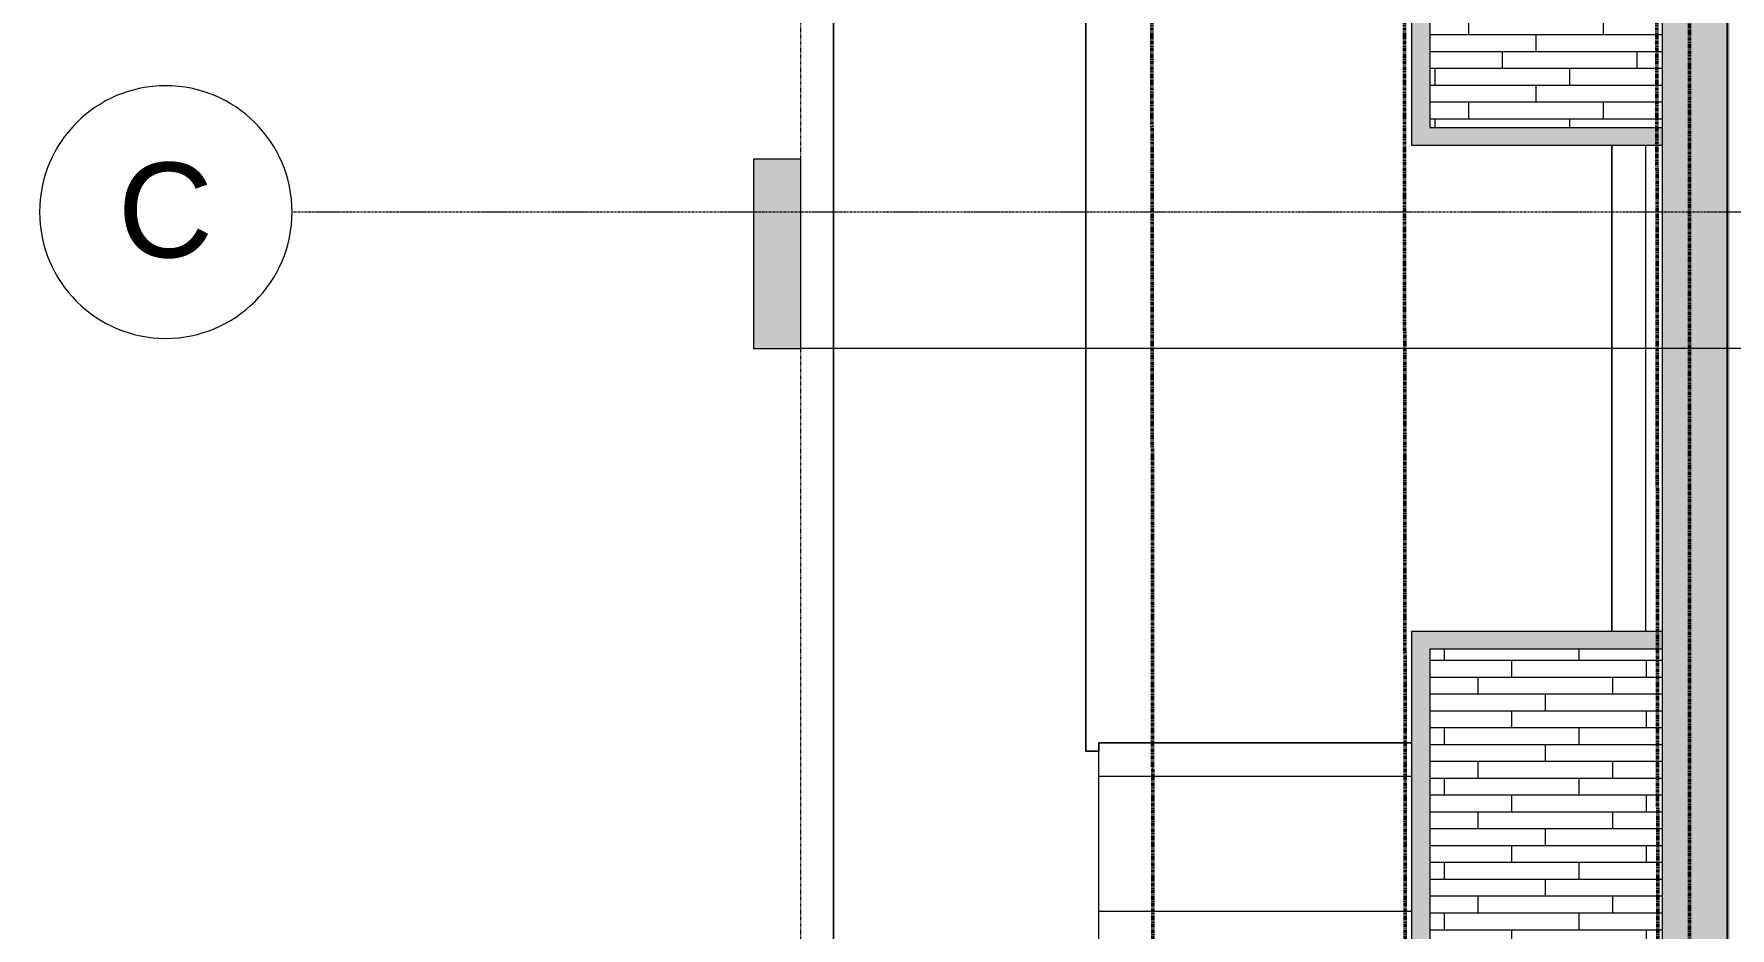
# Model space of a CAD drawing. Header units: inches. Extents: x -4254 to -1719, y 9514 to 12654.
# Drawn here: x -4254.2 to -3851.1, y 11017.1 to 11229.5 of the extents above; entities that cross this region are included whole.
import ezdxf

# ---------------------------------------------------------------- set-up
doc = ezdxf.new("R2010")
doc.units = ezdxf.units.IN
doc.header["$MEASUREMENT"] = 0
for name, pattern in [('Aligning Line 1_8_', [0.25, 0.125, -0.125]), ('Double Dash 3_8_', [1, 0.375, -0.125, 0.125, -0.125, 0.125, -0.125]), ('Grid Line 1_2_', [0.875, 0.5, -0.125, 0.125, -0.125])]:
    doc.linetypes.add(name, pattern=pattern)
for name, color, linetype, lineweight in [('0-1', 7, 'Continuous', 5), ('0-3', 147, 'Aligning Line 1_8_', 9), ('A-FLOR-PATT-2', 251, 'Continuous', 9), ('A-WALL', 113, 'Continuous', 13), ('A-WALL-1', 113, 'Continuous', 5), ('C-PROP-LINE', 91, 'Double Dash 3_8_', 50), ('C-PROP-LINE-1', 130, 'Double Dash 3_8_', 50), ('C-TOPO', 7, 'Continuous', 9), ('G-ANNO-SYMB-1', 147, 'Aligning Line 1_8_', 9), ('G-ANNO-SYMB-2', 111, 'Continuous', 9), ('S-FNDN-1', 250, 'Continuous', 13), ('S-GRID-1', 1, 'Grid Line 1_2_', 9), ('S-GRID-IDEN', 1, 'Continuous', 9)]:
    doc.layers.add(name, color=color, linetype=linetype, lineweight=lineweight)
doc.styles.add('Arial_1', font='arial.ttf', dxfattribs={"height": 22.5})

# ---------------------------------------------------------------- blocks, each defined once
blk = doc.blocks.new('CTR  - Topography_rvt-1-FLOOR PLAN - ROOF')
at = {"layer": 'C-TOPO'}
for p, q in [((-4064.23, 11124.4), (-4064.23, 11245.43)), ((-4064.23, 11245.43), (-4064.23, 11124.4)), ((-4004.23, 11242.03), (-4004.23, 11104.3)), ((-4004.23, 11104.3), (-4004.23, 11242.03)), ((-3879.22, 11200.42), (-3879.22, 11202.99)), ((-3879.22, 11202.99), (-3879.22, 11200.42)), ((-3879.22, 11202.99), (-3879.22, 11194.64)), ((-3879.22, 11194.64), (-3879.22, 11200.42)), ((-3879.22, 11200.42), (-3879.22, 11194.64)), ((-3879.22, 11136.54), (-3879.22, 11194.64)), ((-3879.22, 11136.54), (-3879.22, 11194.64)), ((-3879.22, 11194.64), (-3879.22, 11136.54)), ((-3879.22, 11090.16), (-3879.22, 11136.54)), ((-3879.22, 11090.16), (-3879.22, 11136.54)), ((-3879.22, 11136.54), (-3879.22, 11090.16)), ((-4064.23, 11108.97), (-4064.23, 11124.4)), ((-4064.23, 11124.4), (-4064.23, 11108.97)), ((-4064.23, 11065.89), (-4064.23, 11108.97)), ((-4064.23, 11108.97), (-4064.23, 11065.89)), ((-4004.23, 11104.3), (-4004.23, 11101.07)), ((-4004.23, 11101.07), (-4004.23, 11104.3)), ((-4004.23, 11101.07), (-4004.23, 11092.08)), ((-4004.23, 11092.08), (-4004.23, 11101.07)), ((-4004.23, 11092.08), (-4004.23, 11059.11)), ((-4004.23, 11059.11), (-4004.23, 11092.08)), ((-3879.22, 11087.6), (-3879.22, 11090.16)), ((-3879.22, 11090.16), (-3879.22, 11087.6)), ((-3879.22, 11090.16), (-3879.22, 11087.6)), ((-4064.23, 10832.08), (-4064.23, 11065.89)), ((-4064.23, 11065.89), (-4064.23, 10832.08)), ((-4004.23, 11059.11), (-4001.12, 11059.11)), ((-4001.12, 11059.11), (-4004.23, 11059.11)), ((-4001.12, 11059.11), (-4001.12, 11061.11)), ((-4001.12, 11061.11), (-3981.37, 11061.11)), ((-3981.37, 11061.11), (-4001.12, 11061.11)), ((-4001.12, 11061.11), (-4001.12, 11059.11)), ((-3981.37, 11061.11), (-4001.12, 11061.11)), ((-4001.12, 11061.11), (-4001.12, 11059.11)), ((-4001.12, 11011.11), (-4001.12, 11059.11)), ((-3981.37, 11061.11), (-3938.08, 11061.11)), ((-3938.08, 11061.11), (-3981.37, 11061.11)), ((-3938.08, 11061.11), (-3981.37, 11061.11)), ((-3938.08, 11061.11), (-3936.59, 11061.11)), ((-3936.59, 11061.11), (-3938.08, 11061.11)), ((-3936.59, 11061.11), (-3938.08, 11061.11)), ((-3936.59, 11061.11), (-3926.72, 11061.11)), ((-3926.72, 11061.11), (-3936.59, 11061.11)), ((-3926.72, 11061.11), (-3936.59, 11061.11))]:
    blk.add_line(p, q, dxfattribs=at)
blk = doc.blocks.new('Family - ___-1870007-FLOOR PLAN - ROOF')
at = {"layer": 'C-PROP-LINE-1'}
blk.add_line((-3860.72, 9980.19), (-3860.72, 11433.39), dxfattribs=at)
blk = doc.blocks.new('CTR - 1st Phase - Common Walls_rvt-1-FLOOR PLAN - ROOF')
at = {"layer": 'G-ANNO-SYMB-1'}
blk.add_line((-4071.96, 9706.24), (-4071.96, 12461.73), dxfattribs=at)
at = {"layer": 'S-FNDN-1'}
for p, q in [((-3879.22, 11194.64), (-3879.22, 11202.99)), ((-3871.22, 11202.99), (-3871.22, 11087.6)), ((-3879.22, 11087.6), (-3879.22, 11090.16)), ((-3926.72, 11053.11), (-4001.12, 11053.11)), ((-4001.12, 11021.11), (-3926.72, 11021.11))]:
    blk.add_line(p, q, dxfattribs=at)
at = {"layer": '0-3'}
blk.add_blockref('Family - ___-1870007-FLOOR PLAN - ROOF', (0, 0), dxfattribs=at)
blk = doc.blocks.new('CTR - 1st Phase -Stairs _ Elevators_rvt-1-FLOOR PLAN - ROOF')
at = {"layer": 'G-ANNO-SYMB-1'}
blk.add_line((-4071.96, 9706.24), (-4071.96, 12461.73), dxfattribs=at)
blk = doc.blocks.new('Basic Wall _ EXT - FIBER CEMENT - SMALL - ___-2145935-FLOOR PLAN - ROOF')
at = {"layer": 'A-WALL'}
for points in [[(-3867.29, 9973.63), (-3851.85, 9989.12), (-3851.85, 12109.71), (-3867.29, 12125.15), (-3867.29, 9975.29)], [(-3851.85, 9989.07), (-3851.63, 9989.33), (-3851.66, 12109.52), (-3851.85, 12109.65), (-3851.85, 11256.22), (-3851.85, 9989.1)], [(-3851.59, 9989.33), (-3851.11, 9989.8), (-3851.16, 12109.02), (-3851.59, 12109.45), (-3851.59, 9989.8)]]:
    blk.add_hatch(color=256, dxfattribs=at).paths.add_polyline_path(points, flags=0)
for p, q in [((-3867.29, 12125.15), (-3867.29, 9973.63)), ((-3851.85, 12109.71), (-3851.85, 9989.07)), ((-3851.63, 9989.29), (-3851.63, 12109.49))]:
    blk.add_line(p, q, dxfattribs=at)
blk = doc.blocks.new('Family - ___-1878357-FLOOR PLAN - ROOF')
at = {"layer": 'C-PROP-LINE'}
for p, q in [((-3989.61, 12268.69), (-3987.01, 9767.34)), ((-3929.52, 12184.69), (-3927.1, 9853.17)), ((-3869.45, 12124.69), (-3867.12, 9890.98))]:
    blk.add_line(p, q, dxfattribs=at)
blk = doc.blocks.new('Grid - Grid Head - Circle-50561-FLOOR PLAN - ROOF')
at = {"layer": 'S-GRID-IDEN'}
for start, end in [(360, 180), (180, 360)]:
    blk.add_arc((0, 0), 0.25, start, end, dxfattribs=at)
blk = doc.blocks.new('Section - 3_32_ x 3_8_-54337-FLOOR PLAN - ROOF')
at = {"layer": 'G-ANNO-SYMB-2'}
blk.add_hatch(color=256, dxfattribs=at).paths.add_polyline_path([(0, 0.375), (0, 0), (-0.09375, 0), (-0.09375, 0.375)], flags=0)
for p, q in [((0, 0.375), (-0.09375, 0.375)), ((-0.09375, 0.375), (-0.09375, 0)), ((0, 0), (0, 0.375)), ((-0.09375, 0), (0, 0))]:
    blk.add_line(p, q, dxfattribs=at)

msp = doc.modelspace()

# ---------------------------------------------------------------- hatches: boundary and pattern name
at = {"layer": 'A-FLOR-PATT-2'}
h = msp.add_hatch(dxfattribs=at)
h.set_pattern_fill('FP_4', color=256, style=0, pattern_type=2)
h.set_pattern_definition([(180, (19334.705, 12017.337), (-5e-16, -4), []), (270, (19334.705, 12017.337), (8, -8), [4, -28]), (270, (19318.705, 12013.337), (8, -8), [4, -28])])
h.paths.add_polyline_path([(-3867.29, 11207.24), (-3867.29, 11429.14), (-3922.47, 11429.14), (-3922.47, 11207.24), (-3869.46, 11207.24)], flags=0)
h = msp.add_hatch(dxfattribs=at)
h.set_pattern_fill('FP_42', color=256, style=0, pattern_type=2)
h.set_pattern_definition([(180, (16792.932, 11748.725), (-5e-16, -4), []), (270, (16792.932, 11748.725), (8, -8), [4, -28]), (270, (16776.932, 11744.725), (8, -8), [4, -28])])
h.paths.add_polyline_path([(-3922.47, 10977.03), (-3867.29, 10977.03), (-3867.29, 11083.35), (-3922.47, 11083.35), (-3922.47, 10997.88)], flags=0)
at = {"layer": 'A-WALL-1'}
for points in [[(-3922.47, 11207.24), (-3922.47, 11429.14), (-3926.72, 11429.14), (-3926.72, 11207.24), (-3925.97, 11207.24)], [(-3925.97, 11202.99), (-3867.29, 11202.99), (-3867.29, 11207.24), (-3926.72, 11207.24), (-3926.72, 11202.99)], [(-3867.29, 11083.35), (-3867.29, 11087.6), (-3926.72, 11087.6), (-3926.72, 11083.35), (-3869.46, 11083.35)], [(-3925.97, 10977.03), (-3922.47, 10977.03), (-3922.47, 11083.35), (-3926.72, 11083.35), (-3926.72, 10977.03)]]:
    msp.add_hatch(color=256, dxfattribs=at).paths.add_polyline_path(points, flags=0)

# ---------------------------------------------------------------- linework, layer by layer
at = {"layer": 'A-WALL'}
for p, q in [((-3926.72, 11202.99), (-3926.72, 11433.39)), ((-3922.47, 11429.14), (-3922.47, 11207.24)), ((-3922.47, 11207.24), (-3867.29, 11207.24)), ((-3867.29, 11202.99), (-3926.72, 11202.99)), ((-3926.72, 10972.78), (-3926.72, 11087.6)), ((-3926.72, 11087.6), (-3867.29, 11087.6)), ((-3922.47, 11083.35), (-3922.47, 10977.03)), ((-3867.29, 11083.35), (-3922.47, 11083.35))]:
    msp.add_line(p, q, dxfattribs=at)
at = {"layer": 'G-ANNO-SYMB-2'}
msp.add_line((-1790.96, 11154.74), (-4071.96, 11154.74), dxfattribs=at)
at = {"layer": 'S-GRID-1'}
msp.add_line((-1790.02, 11187.19), (-4192.9, 11187.19), dxfattribs=at)

# ---------------------------------------------------------------- block references
at = {"layer": '0-1'}
for name in ['CTR  - Topography_rvt-1-FLOOR PLAN - ROOF', 'CTR - 1st Phase - Common Walls_rvt-1-FLOOR PLAN - ROOF', 'CTR - 1st Phase -Stairs _ Elevators_rvt-1-FLOOR PLAN - ROOF']:
    msp.add_blockref(name, (0, 0), dxfattribs=at)
at = {"layer": 'A-WALL'}
msp.add_blockref('Basic Wall _ EXT - FIBER CEMENT - SMALL - ___-2145935-FLOOR PLAN - ROOF', (0, 0), dxfattribs=at)
at = {"layer": 'C-PROP-LINE'}
msp.add_blockref('Family - ___-1878357-FLOOR PLAN - ROOF', (0, 0), dxfattribs=at)
at = {"layer": 'G-ANNO-SYMB-2', "xscale": 120, "yscale": 120, "zscale": 120}
msp.add_blockref('Section - 3_32_ x 3_8_-54337-FLOOR PLAN - ROOF', (-4071.96, 11154.74), dxfattribs=at)
at = {"layer": 'S-GRID-IDEN', "xscale": 120, "yscale": 120, "zscale": 120, "rotation": 89.99999999999987}
msp.add_blockref('Grid - Grid Head - Circle-50561-FLOOR PLAN - ROOF', (-4222.9, 11187.19), dxfattribs=at)

# ---------------------------------------------------------------- texts
at = {"layer": 'S-GRID-IDEN', "insert": (-4234.35, 11198.92), "char_height": 22.5, "width": 27.6487, "attachment_point": 1, "style": 'Arial_1'}
msp.add_mtext('C', dxfattribs=at)

doc.saveas('drawing.dxf')
